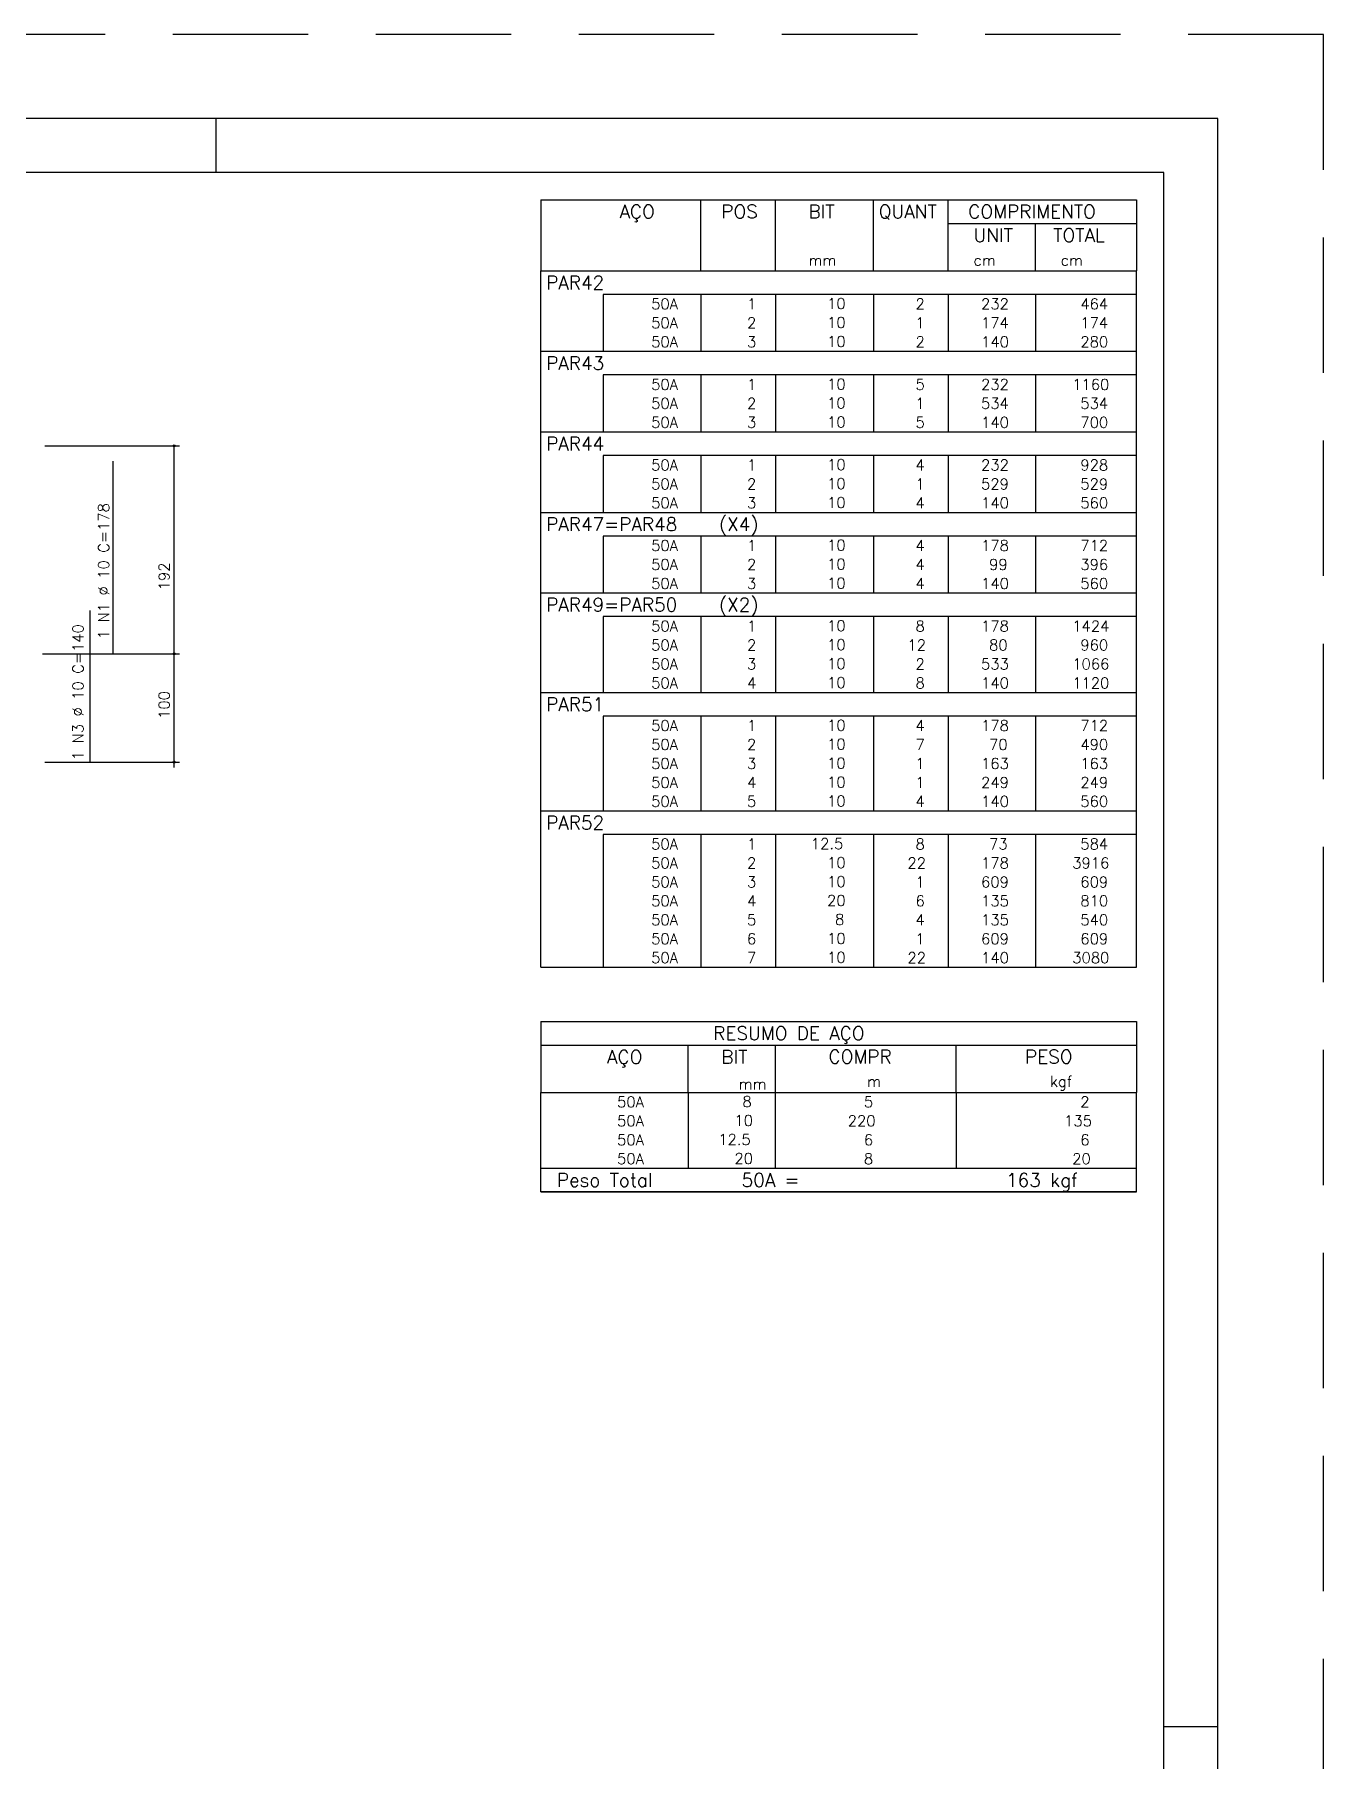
# Model space of a CAD drawing. Extents: x -1.9 to 86, y -1.6 to 60.9.
# Drawn here: x 62.25 to 86.05, y 29.07 to 60.95 of the extents above; entities that cross this region are included whole.
import ezdxf

# ---------------------------------------------------------------- set-up
doc = ezdxf.new("R2010")
doc.units = 0
doc.header["$MEASUREMENT"] = 0
doc.linetypes.add('HIDDEN', pattern=[0.375, 0.25, -0.125])
doc.layers.get('0').update_dxf_attribs({"linetype": 'CONTINUOUS'})
doc.layers.get('Defpoints').update_dxf_attribs({"linetype": 'CONTINUOUS'})
for name, color, linetype in [('ARQ_FOLHA', 7, 'CONTINUOUS'), ('PENA_02', 2, 'CONTINUOUS'), ('PENA_03', 3, 'CONTINUOUS'), ('PENA_05', 5, 'CONTINUOUS')]:
    doc.layers.add(name, color=color, linetype=linetype)
doc.styles.get("Standard").update_dxf_attribs({"font": 'ROMANS.SHX'})

# ---------------------------------------------------------------- blocks, each defined once
blk = doc.blocks.new('FOLHA A1 - 841 X 594')
at = {"layer": 'ARQ_FOLHA', "color": 1}
for p, q in [((-185, 584), (-185, 594)), ((-10, 297), (0, 297))]:
    blk.add_line(p, q, dxfattribs=at)
for points in [[(-841, 0), (0, 0), (0, 594), (-841, 594)], [(-816, 10), (-10, 10), (-10, 584), (-816, 584)]]:
    blk.add_lwpolyline(points, close=True, dxfattribs=at)
at = {"layer": 'Defpoints', "color": 8, "linetype": 'HIDDEN', "ltscale": 100}
blk.add_lwpolyline([(-860.5, 609.5), (-860.5, -15.5), (19.5, -15.5), (19.5, 609.5)], close=True, dxfattribs=at)
blk = doc.blocks.new('*U24')
blk.add_blockref('FOLHA A1 - 841 X 594', (0, 0))

msp = doc.modelspace()

# ---------------------------------------------------------------- linework, layer by layer
at = {"layer": 'PENA_02', "linetype": 'Continuous'}
for p, q in [((71.6, 57.895001), (71.6, 56.582501)), ((71.6, 57.895001), (82.6, 57.895001)), ((74.55, 56.582501), (74.55, 57.895001)), ((75.93, 56.582501), (75.93, 57.895001)), ((77.74, 56.582501), (77.74, 57.895001)), ((79.12, 56.582501), (79.12, 57.895001)), ((82.6, 57.895001), (82.6, 56.582501)), ((79.12, 57.457501), (82.6, 57.457501)), ((80.73, 56.582501), (80.73, 57.457501)), ((71.6, 56.582501), (82.6, 56.582501)), ((71.6, 56.145001), (71.6, 56.582501)), ((71.6, 56.582501), (82.6, 56.582501)), ((82.6, 56.145001), (82.6, 56.582501)), ((71.6, 55.795001), (71.6, 56.145001)), ((82.6, 56.145001), (72.75, 56.145001)), ((72.75, 56.145001), (72.75, 55.795001)), ((74.55, 56.145001), (74.55, 55.795001)), ((75.93, 56.145001), (75.93, 55.795001)), ((77.74, 56.145001), (77.74, 55.795001)), ((79.12, 56.145001), (79.12, 55.795001)), ((80.73, 56.145001), (80.73, 55.795001)), ((82.6, 55.795001), (82.6, 56.145001)), ((71.6, 55.445001), (71.6, 55.795001)), ((72.75, 55.795001), (72.75, 55.445001)), ((74.55, 55.795001), (74.55, 55.445001)), ((75.93, 55.795001), (75.93, 55.445001)), ((77.74, 55.795001), (77.74, 55.445001)), ((79.12, 55.795001), (79.12, 55.445001)), ((80.73, 55.795001), (80.73, 55.445001)), ((82.6, 55.445001), (82.6, 55.795001)), ((71.6, 55.095001), (71.6, 55.445001)), ((72.75, 55.445001), (72.75, 55.095001)), ((74.55, 55.445001), (74.55, 55.095001)), ((75.93, 55.445001), (75.93, 55.095001)), ((77.74, 55.445001), (77.74, 55.095001)), ((79.12, 55.445001), (79.12, 55.095001)), ((80.73, 55.445001), (80.73, 55.095001)), ((82.6, 55.095001), (82.6, 55.445001)), ((71.6, 54.657501), (71.6, 55.095001)), ((71.6, 55.095001), (82.6, 55.095001)), ((82.6, 54.657501), (82.6, 55.095001)), ((71.6, 54.307502), (71.6, 54.657501)), ((82.6, 54.657501), (72.75, 54.657501)), ((72.75, 54.657501), (72.75, 54.307502)), ((74.55, 54.657501), (74.55, 54.307502)), ((75.93, 54.657501), (75.93, 54.307502)), ((77.74, 54.657501), (77.74, 54.307502)), ((79.12, 54.657501), (79.12, 54.307502)), ((80.73, 54.657501), (80.73, 54.307502)), ((82.6, 54.307502), (82.6, 54.657501)), ((71.6, 53.957502), (71.6, 54.307502)), ((72.75, 54.307502), (72.75, 53.957502)), ((74.55, 54.307502), (74.55, 53.957502)), ((75.93, 54.307502), (75.93, 53.957502)), ((77.74, 54.307502), (77.74, 53.957502)), ((79.12, 54.307502), (79.12, 53.957502)), ((80.73, 54.307502), (80.73, 53.957502)), ((82.6, 53.957502), (82.6, 54.307502)), ((71.6, 53.607502), (71.6, 53.957502)), ((72.75, 53.957502), (72.75, 53.607502)), ((74.55, 53.957502), (74.55, 53.607502)), ((75.93, 53.957502), (75.93, 53.607502)), ((77.74, 53.957502), (77.74, 53.607502)), ((79.12, 53.957502), (79.12, 53.607502)), ((80.73, 53.957502), (80.73, 53.607502)), ((82.6, 53.607502), (82.6, 53.957502)), ((71.6, 53.170002), (71.6, 53.607502)), ((71.6, 53.607502), (82.6, 53.607502)), ((82.6, 53.170002), (82.6, 53.607502)), ((71.6, 52.820002), (71.6, 53.170002)), ((82.6, 53.170002), (72.75, 53.170002)), ((72.75, 53.170002), (72.75, 52.820002)), ((74.55, 53.170002), (74.55, 52.820002)), ((75.93, 53.170002), (75.93, 52.820002)), ((77.74, 53.170002), (77.74, 52.820002)), ((79.12, 53.170002), (79.12, 52.820002)), ((80.73, 53.170002), (80.73, 52.820002)), ((82.6, 52.820002), (82.6, 53.170002)), ((71.6, 52.470002), (71.6, 52.820002)), ((72.75, 52.820002), (72.75, 52.470002)), ((74.55, 52.820002), (74.55, 52.470002)), ((75.93, 52.820002), (75.93, 52.470002)), ((77.74, 52.820002), (77.74, 52.470002)), ((79.12, 52.820002), (79.12, 52.470002)), ((80.73, 52.820002), (80.73, 52.470002)), ((82.6, 52.470002), (82.6, 52.820002)), ((71.6, 52.120002), (71.6, 52.470002)), ((72.75, 52.470002), (72.75, 52.120002)), ((74.55, 52.470002), (74.55, 52.120002)), ((75.93, 52.470002), (75.93, 52.120002)), ((77.74, 52.470002), (77.74, 52.120002)), ((79.12, 52.470002), (79.12, 52.120002)), ((80.73, 52.470002), (80.73, 52.120002)), ((82.6, 52.120002), (82.6, 52.470002)), ((71.6, 51.682502), (71.6, 52.120002)), ((71.6, 52.120002), (82.6, 52.120002)), ((82.6, 51.682502), (82.6, 52.120002)), ((71.6, 51.332502), (71.6, 51.682502)), ((82.6, 51.682502), (72.75, 51.682502)), ((72.75, 51.682502), (72.75, 51.332502)), ((74.55, 51.682502), (74.55, 51.332502)), ((75.93, 51.682502), (75.93, 51.332502)), ((77.74, 51.682502), (77.74, 51.332502)), ((79.12, 51.682502), (79.12, 51.332502)), ((80.73, 51.682502), (80.73, 51.332502)), ((82.6, 51.332502), (82.6, 51.682502)), ((71.6, 50.982502), (71.6, 51.332502)), ((72.75, 51.332502), (72.75, 50.982502)), ((74.55, 51.332502), (74.55, 50.982502)), ((75.93, 51.332502), (75.93, 50.982502)), ((77.74, 51.332502), (77.74, 50.982502)), ((79.12, 51.332502), (79.12, 50.982502)), ((80.73, 51.332502), (80.73, 50.982502)), ((82.6, 50.982502), (82.6, 51.332502)), ((71.6, 50.632502), (71.6, 50.982502)), ((72.75, 50.982502), (72.75, 50.632502)), ((74.55, 50.982502), (74.55, 50.632502)), ((75.93, 50.982502), (75.93, 50.632502)), ((77.74, 50.982502), (77.74, 50.632502)), ((79.12, 50.982502), (79.12, 50.632502)), ((80.73, 50.982502), (80.73, 50.632502)), ((82.6, 50.632502), (82.6, 50.982502)), ((71.6, 50.195002), (71.6, 50.632502)), ((71.6, 50.632502), (82.6, 50.632502)), ((82.6, 50.195002), (82.6, 50.632502)), ((71.6, 49.845002), (71.6, 50.195002)), ((82.6, 50.195002), (72.75, 50.195002)), ((72.75, 50.195002), (72.75, 49.845002)), ((74.55, 50.195002), (74.55, 49.845002)), ((75.93, 50.195002), (75.93, 49.845002)), ((77.74, 50.195002), (77.74, 49.845002)), ((79.12, 50.195002), (79.12, 49.845002)), ((80.73, 50.195002), (80.73, 49.845002)), ((82.6, 49.845002), (82.6, 50.195002)), ((71.6, 49.495002), (71.6, 49.845002)), ((72.75, 49.845002), (72.75, 49.495002)), ((74.55, 49.845002), (74.55, 49.495002)), ((75.93, 49.845002), (75.93, 49.495002)), ((77.74, 49.845002), (77.74, 49.495002)), ((79.12, 49.845002), (79.12, 49.495002)), ((80.73, 49.845002), (80.73, 49.495002)), ((82.6, 49.495002), (82.6, 49.845002)), ((71.6, 49.145003), (71.6, 49.495002)), ((72.75, 49.495002), (72.75, 49.145003)), ((74.55, 49.495002), (74.55, 49.145003)), ((75.93, 49.495002), (75.93, 49.145003)), ((77.74, 49.495002), (77.74, 49.145003)), ((79.12, 49.495002), (79.12, 49.145003)), ((80.73, 49.495002), (80.73, 49.145003)), ((82.6, 49.145003), (82.6, 49.495002)), ((71.6, 48.795003), (71.6, 49.145003)), ((72.75, 49.145003), (72.75, 48.795003)), ((74.55, 49.145003), (74.55, 48.795003)), ((75.93, 49.145003), (75.93, 48.795003)), ((77.74, 49.145003), (77.74, 48.795003)), ((79.12, 49.145003), (79.12, 48.795003)), ((80.73, 49.145003), (80.73, 48.795003)), ((82.6, 48.795003), (82.6, 49.145003)), ((71.6, 48.357503), (71.6, 48.795003)), ((71.6, 48.795003), (82.6, 48.795003)), ((82.6, 48.357503), (82.6, 48.795003)), ((71.6, 48.007503), (71.6, 48.357503)), ((82.6, 48.357503), (72.75, 48.357503)), ((72.75, 48.357503), (72.75, 48.007503)), ((74.55, 48.357503), (74.55, 48.007503)), ((75.93, 48.357503), (75.93, 48.007503)), ((77.74, 48.357503), (77.74, 48.007503)), ((79.12, 48.357503), (79.12, 48.007503)), ((80.73, 48.357503), (80.73, 48.007503)), ((82.6, 48.007503), (82.6, 48.357503)), ((71.6, 47.657503), (71.6, 48.007503)), ((72.75, 48.007503), (72.75, 47.657503)), ((74.55, 48.007503), (74.55, 47.657503)), ((75.93, 48.007503), (75.93, 47.657503)), ((77.74, 48.007503), (77.74, 47.657503)), ((79.12, 48.007503), (79.12, 47.657503)), ((80.73, 48.007503), (80.73, 47.657503)), ((82.6, 47.657503), (82.6, 48.007503)), ((71.6, 47.307503), (71.6, 47.657503)), ((72.75, 47.657503), (72.75, 47.307503)), ((74.55, 47.657503), (74.55, 47.307503)), ((75.93, 47.657503), (75.93, 47.307503)), ((77.74, 47.657503), (77.74, 47.307503)), ((79.12, 47.657503), (79.12, 47.307503)), ((80.73, 47.657503), (80.73, 47.307503)), ((82.6, 47.307503), (82.6, 47.657503)), ((71.6, 46.957503), (71.6, 47.307503)), ((72.75, 47.307503), (72.75, 46.957503)), ((74.55, 47.307503), (74.55, 46.957503)), ((75.93, 47.307503), (75.93, 46.957503)), ((77.74, 47.307503), (77.74, 46.957503)), ((79.12, 47.307503), (79.12, 46.957503)), ((80.73, 47.307503), (80.73, 46.957503)), ((82.6, 46.957503), (82.6, 47.307503)), ((71.6, 46.607503), (71.6, 46.957503)), ((72.75, 46.957503), (72.75, 46.607503)), ((74.55, 46.957503), (74.55, 46.607503)), ((75.93, 46.957503), (75.93, 46.607503)), ((77.74, 46.957503), (77.74, 46.607503)), ((79.12, 46.957503), (79.12, 46.607503)), ((80.73, 46.957503), (80.73, 46.607503)), ((82.6, 46.607503), (82.6, 46.957503)), ((71.6, 46.170003), (71.6, 46.607503)), ((71.6, 46.607503), (82.6, 46.607503)), ((82.6, 46.170003), (82.6, 46.607503)), ((71.6, 45.820003), (71.6, 46.170003)), ((82.6, 46.170003), (72.75, 46.170003)), ((72.75, 46.170003), (72.75, 45.820003)), ((74.55, 46.170003), (74.55, 45.820003)), ((75.93, 46.170003), (75.93, 45.820003)), ((77.74, 46.170003), (77.74, 45.820003)), ((79.12, 46.170003), (79.12, 45.820003)), ((80.73, 46.170003), (80.73, 45.820003)), ((82.6, 45.820003), (82.6, 46.170003)), ((71.6, 45.470003), (71.6, 45.820003)), ((72.75, 45.820003), (72.75, 45.470003)), ((74.55, 45.820003), (74.55, 45.470003)), ((75.93, 45.820003), (75.93, 45.470003)), ((77.74, 45.820003), (77.74, 45.470003)), ((79.12, 45.820003), (79.12, 45.470003)), ((80.73, 45.820003), (80.73, 45.470003)), ((82.6, 45.470003), (82.6, 45.820003)), ((71.6, 45.120003), (71.6, 45.470003)), ((72.75, 45.470003), (72.75, 45.120003)), ((74.55, 45.470003), (74.55, 45.120003)), ((75.93, 45.470003), (75.93, 45.120003)), ((77.74, 45.470003), (77.74, 45.120003)), ((79.12, 45.470003), (79.12, 45.120003)), ((80.73, 45.470003), (80.73, 45.120003)), ((82.6, 45.120003), (82.6, 45.470003)), ((71.6, 44.770004), (71.6, 45.120003)), ((72.75, 45.120003), (72.75, 44.770004)), ((74.55, 45.120003), (74.55, 44.770004)), ((75.93, 45.120003), (75.93, 44.770004)), ((77.74, 45.120003), (77.74, 44.770004)), ((79.12, 45.120003), (79.12, 44.770004)), ((80.73, 45.120003), (80.73, 44.770004)), ((82.6, 44.770004), (82.6, 45.120003)), ((71.6, 44.420004), (71.6, 44.770004)), ((72.75, 44.770004), (72.75, 44.420004)), ((74.55, 44.770004), (74.55, 44.420004)), ((75.93, 44.770004), (75.93, 44.420004)), ((77.74, 44.770004), (77.74, 44.420004)), ((79.12, 44.770004), (79.12, 44.420004)), ((80.73, 44.770004), (80.73, 44.420004)), ((82.6, 44.420004), (82.6, 44.770004)), ((71.6, 44.070004), (71.6, 44.420004)), ((72.75, 44.420004), (72.75, 44.070004)), ((74.55, 44.420004), (74.55, 44.070004)), ((75.93, 44.420004), (75.93, 44.070004)), ((77.74, 44.420004), (77.74, 44.070004)), ((79.12, 44.420004), (79.12, 44.070004)), ((80.73, 44.420004), (80.73, 44.070004)), ((82.6, 44.070004), (82.6, 44.420004)), ((71.6, 43.720004), (71.6, 44.070004)), ((72.75, 44.070004), (72.75, 43.720004)), ((74.55, 44.070004), (74.55, 43.720004)), ((75.93, 44.070004), (75.93, 43.720004)), ((77.74, 44.070004), (77.74, 43.720004)), ((79.12, 44.070004), (79.12, 43.720004)), ((80.73, 44.070004), (80.73, 43.720004)), ((82.6, 43.720004), (82.6, 44.070004)), ((71.6, 43.720004), (82.6, 43.720004)), ((71.6, 42.720004), (71.6, 41.407504)), ((71.6, 42.720004), (82.6, 42.720004)), ((82.6, 42.720004), (82.6, 41.407504)), ((71.6, 42.282504), (82.6, 42.282504)), ((74.32, 41.407504), (74.32, 42.282504)), ((75.93, 41.407504), (75.93, 42.282504)), ((79.265, 41.407504), (79.265, 42.282504)), ((71.6, 41.407504), (82.6, 41.407504)), ((71.6, 41.057503), (71.6, 41.407504)), ((74.32, 41.407504), (74.32, 41.057504)), ((75.93, 41.057503), (75.93, 41.407504)), ((79.265, 41.407504), (79.265, 41.057503)), ((82.6, 41.057503), (82.6, 41.407504)), ((71.6, 40.707503), (71.6, 41.057503)), ((74.32, 41.057503), (74.32, 40.707504)), ((75.93, 40.707503), (75.93, 41.057503)), ((79.265, 41.057503), (79.265, 40.707503)), ((82.6, 40.707503), (82.6, 41.057503)), ((71.6, 40.357503), (71.6, 40.707503)), ((74.32, 40.707503), (74.32, 40.357503)), ((75.93, 40.357503), (75.93, 40.707503)), ((79.265, 40.707503), (79.265, 40.357503)), ((82.6, 40.357503), (82.6, 40.707503)), ((71.6, 40.007502), (71.6, 40.357503)), ((74.32, 40.357503), (74.32, 40.007503)), ((75.93, 40.007502), (75.93, 40.357503)), ((79.265, 40.357503), (79.265, 40.007502)), ((82.6, 40.007502), (82.6, 40.357503)), ((71.6, 40.007502), (82.6, 40.007502)), ((71.6, 39.570002), (71.6, 40.007502)), ((71.6, 40.007502), (82.6, 40.007502)), ((82.6, 39.570002), (82.6, 40.007502)), ((82.6, 39.570002), (71.6, 39.570002)), ((71.6, 39.570002), (82.6, 39.570002))]:
    msp.add_line(p, q, dxfattribs=at)
for centre, radius in [((64.825656, 53.348095), 0.02), ((64.825656, 53.348095), 0.01), ((64.825656, 49.508095), 0.02), ((64.825656, 49.508095), 0.01), ((64.825656, 47.508095), 0.02), ((64.825656, 47.508095), 0.01)]:
    msp.add_circle(centre, radius, dxfattribs=at)
at = {"layer": 'PENA_03', "linetype": 'Continuous'}
for p, q in [((62.43634, 53.348095), (64.925656, 53.348095)), ((64.825656, 47.407563), (64.825656, 53.348095)), ((62.394409, 49.508095), (64.925656, 49.508095)), ((62.43634, 47.508095), (64.925656, 47.508095))]:
    msp.add_line(p, q, dxfattribs=at)
at = {"layer": 'PENA_05', "linetype": 'Continuous'}
for p, q in [((63.701906, 49.505173), (63.701906, 53.068095)), ((63.275982, 47.508095), (63.275982, 50.308095))]:
    msp.add_line(p, q, dxfattribs=at)

# ---------------------------------------------------------------- block references
at = {"xscale": 0.09999999999999938, "yscale": 0.09999999999999938, "zscale": 0.09999999999999938}
msp.add_blockref('*U24', (84.1, -0.004999), dxfattribs=at)

# ---------------------------------------------------------------- texts
at = {"layer": 'PENA_02', "linetype": 'Continuous'}
for s, height, p in [('AÇO', 0.25, (73.04958, 57.551251)), ('POS', 0.25, (74.93, 57.551251)), ('BIT', 0.25, (76.54, 57.551251)), ('QUANT', 0.25, (77.836489, 57.551251)), ('COMPRIMENTO', 0.25, (79.489469, 57.551251)), ('UNIT', 0.25, (79.586854, 57.113751)), ('TOTAL', 0.25, (81.059307, 57.113751)), ('mm', 0.2, (76.54, 56.676251)), ('cm', 0.2, (79.586854, 56.676251)), ('cm', 0.2, (81.196854, 56.676251)), ('PAR42', 0.25, (71.695798, 56.238751)), ('     50A', 0.2, (72.889661, 55.870001)), ('  1', 0.2, (75.13, 55.870001)), ('     10', 0.2, (76.136543, 55.876045)), ('    2', 0.2, (77.92, 55.870001)), ('    232', 0.2, (79.13, 55.870001)), ('    464', 0.2, (80.963622, 55.870001)), ('     50A', 0.2, (72.889661, 55.520001)), ('  2', 0.2, (75.13, 55.520001)), ('     10', 0.2, (76.136543, 55.526045)), ('    1', 0.2, (77.92, 55.520001)), ('    174', 0.2, (79.13, 55.520001)), ('    174', 0.2, (80.963622, 55.520001)), ('     50A', 0.2, (72.889661, 55.170001)), ('  3', 0.2, (75.13, 55.170001)), ('     10', 0.2, (76.136543, 55.176045)), ('    2', 0.2, (77.92, 55.170001)), ('    140', 0.2, (79.13, 55.170001)), ('    280', 0.2, (80.963622, 55.170001)), ('PAR43', 0.25, (71.695798, 54.751251)), ('     50A', 0.2, (72.889661, 54.382501)), ('  1', 0.2, (75.13, 54.382501)), ('     10', 0.2, (76.136543, 54.388545)), ('    5', 0.2, (77.92, 54.382501)), ('    232', 0.2, (79.13, 54.382501)), ('   1160', 0.2, (80.963622, 54.382501)), ('     50A', 0.2, (72.889661, 54.032501)), ('  2', 0.2, (75.13, 54.032501)), ('     10', 0.2, (76.136543, 54.038545)), ('    1', 0.2, (77.92, 54.032501)), ('    534', 0.2, (79.13, 54.032501)), ('    534', 0.2, (80.963622, 54.032501)), ('     50A', 0.2, (72.889661, 53.682502)), ('  3', 0.2, (75.13, 53.682502)), ('     10', 0.2, (76.136543, 53.688545)), ('    5', 0.2, (77.92, 53.682502)), ('    140', 0.2, (79.13, 53.682502)), ('    700', 0.2, (80.963622, 53.682502)), ('PAR44', 0.25, (71.695798, 53.263752)), ('     50A', 0.2, (72.889661, 52.895002)), ('  1', 0.2, (75.13, 52.895002)), ('     10', 0.2, (76.136543, 52.901046)), ('    4', 0.2, (77.92, 52.895002)), ('    232', 0.2, (79.13, 52.895002)), ('    928', 0.2, (80.963622, 52.895002)), ('     50A', 0.2, (72.889661, 52.545002)), ('  2', 0.2, (75.13, 52.545002)), ('     10', 0.2, (76.136543, 52.551046)), ('    1', 0.2, (77.92, 52.545002)), ('    529', 0.2, (79.13, 52.545002)), ('    529', 0.2, (80.963622, 52.545002)), ('     50A', 0.2, (72.889661, 52.195002)), ('  3', 0.2, (75.13, 52.195002)), ('     10', 0.2, (76.136543, 52.201046)), ('    4', 0.2, (77.92, 52.195002)), ('    140', 0.2, (79.13, 52.195002)), ('    560', 0.2, (80.963622, 52.195002)), ('PAR47=PAR48   (X4)', 0.25, (71.695798, 51.776252)), ('     50A', 0.2, (72.889661, 51.407502)), ('  1', 0.2, (75.13, 51.407502)), ('     10', 0.2, (76.136543, 51.413546)), ('    4', 0.2, (77.92, 51.407502)), ('    178', 0.2, (79.13, 51.407502)), ('    712', 0.2, (80.963622, 51.407502)), ('     50A', 0.2, (72.889661, 51.057502)), ('  2', 0.2, (75.13, 51.057502)), ('     10', 0.2, (76.136543, 51.063546)), ('    4', 0.2, (77.92, 51.057502)), ('     99', 0.2, (79.13, 51.057502)), ('    396', 0.2, (80.963622, 51.057502)), ('     50A', 0.2, (72.889661, 50.707502)), ('  3', 0.2, (75.13, 50.707502)), ('     10', 0.2, (76.136543, 50.713546)), ('    4', 0.2, (77.92, 50.707502)), ('    140', 0.2, (79.13, 50.707502)), ('    560', 0.2, (80.963622, 50.707502)), ('PAR49=PAR50   (X2)', 0.25, (71.695798, 50.288752)), ('     50A', 0.2, (72.889661, 49.920002)), ('  1', 0.2, (75.13, 49.920002)), ('     10', 0.2, (76.136543, 49.926046)), ('    8', 0.2, (77.92, 49.920002)), ('    178', 0.2, (79.13, 49.920002)), ('   1424', 0.2, (80.963622, 49.920002)), ('     50A', 0.2, (72.889661, 49.570002)), ('  2', 0.2, (75.13, 49.570002)), ('     10', 0.2, (76.136543, 49.576046)), ('   12', 0.2, (77.92, 49.570002)), ('     80', 0.2, (79.13, 49.570002)), ('    960', 0.2, (80.963622, 49.570002)), ('     50A', 0.2, (72.889661, 49.220002)), ('  3', 0.2, (75.13, 49.220002)), ('     10', 0.2, (76.136543, 49.226046)), ('    2', 0.2, (77.92, 49.220002)), ('    533', 0.2, (79.13, 49.220002)), ('   1066', 0.2, (80.963622, 49.220002)), ('     50A', 0.2, (72.889661, 48.870002)), ('  4', 0.2, (75.13, 48.870002)), ('     10', 0.2, (76.136543, 48.876046)), ('    8', 0.2, (77.92, 48.870002)), ('    140', 0.2, (79.13, 48.870002)), ('   1120', 0.2, (80.963622, 48.870002)), ('PAR51', 0.25, (71.695798, 48.451253)), ('     50A', 0.2, (72.889661, 48.082503)), ('  1', 0.2, (75.13, 48.082503)), ('     10', 0.2, (76.136543, 48.088546)), ('    4', 0.2, (77.92, 48.082503)), ('    178', 0.2, (79.13, 48.082503)), ('    712', 0.2, (80.963622, 48.082503)), ('     50A', 0.2, (72.889661, 47.732503)), ('  2', 0.2, (75.13, 47.732503)), ('     10', 0.2, (76.136543, 47.738547)), ('    7', 0.2, (77.92, 47.732503)), ('     70', 0.2, (79.13, 47.732503)), ('    490', 0.2, (80.963622, 47.732503)), ('     50A', 0.2, (72.889661, 47.382503)), ('  3', 0.2, (75.13, 47.382503)), ('     10', 0.2, (76.136543, 47.388547)), ('    1', 0.2, (77.92, 47.382503)), ('    163', 0.2, (79.13, 47.382503)), ('    163', 0.2, (80.963622, 47.382503)), ('     50A', 0.2, (72.889661, 47.032503)), ('  4', 0.2, (75.13, 47.032503)), ('     10', 0.2, (76.136543, 47.038547)), ('    1', 0.2, (77.92, 47.032503)), ('    249', 0.2, (79.13, 47.032503)), ('    249', 0.2, (80.963622, 47.032503)), ('     50A', 0.2, (72.889661, 46.682503)), ('  5', 0.2, (75.13, 46.682503)), ('     10', 0.2, (76.136543, 46.688547)), ('    4', 0.2, (77.92, 46.682503)), ('    140', 0.2, (79.13, 46.682503)), ('    560', 0.2, (80.963622, 46.682503)), ('PAR52', 0.25, (71.695798, 46.263753)), ('     50A', 0.2, (72.889661, 45.895003)), ('  1', 0.2, (75.13, 45.895003)), ('   12.5', 0.2, (76.136543, 45.901047)), ('    8', 0.2, (77.92, 45.895003)), ('     73', 0.2, (79.13, 45.895003)), ('    584', 0.2, (80.963622, 45.895003)), ('     50A', 0.2, (72.889661, 45.545003)), ('  2', 0.2, (75.13, 45.545003)), ('     10', 0.2, (76.136543, 45.551047)), ('   22', 0.2, (77.92, 45.545003)), ('    178', 0.2, (79.13, 45.545003)), ('   3916', 0.2, (80.963622, 45.545003)), ('     50A', 0.2, (72.889661, 45.195003)), ('  3', 0.2, (75.13, 45.195003)), ('     10', 0.2, (76.136543, 45.201047)), ('    1', 0.2, (77.92, 45.195003)), ('    609', 0.2, (79.13, 45.195003)), ('    609', 0.2, (80.963622, 45.195003)), ('     50A', 0.2, (72.889661, 44.845003)), ('  4', 0.2, (75.13, 44.845003)), ('     20', 0.2, (76.136543, 44.851047)), ('    6', 0.2, (77.92, 44.845003)), ('    135', 0.2, (79.13, 44.845003)), ('    810', 0.2, (80.963622, 44.845003)), ('     50A', 0.2, (72.889661, 44.495003)), ('  5', 0.2, (75.13, 44.495003)), ('      8', 0.2, (76.136543, 44.501047)), ('    4', 0.2, (77.92, 44.495003)), ('    135', 0.2, (79.13, 44.495003)), ('    540', 0.2, (80.963622, 44.495003)), ('     50A', 0.2, (72.889661, 44.145004)), ('  6', 0.2, (75.13, 44.145004)), ('     10', 0.2, (76.136543, 44.151047)), ('    1', 0.2, (77.92, 44.145004)), ('    609', 0.2, (79.13, 44.145004)), ('    609', 0.2, (80.963622, 44.145004)), ('     50A', 0.2, (72.889661, 43.795004)), ('  7', 0.2, (75.13, 43.795004)), ('     10', 0.2, (76.136543, 43.801048)), ('   22', 0.2, (77.92, 43.795004)), ('    140', 0.2, (79.13, 43.795004)), ('   3080', 0.2, (80.963622, 43.795004)), ('RESUMO DE AÇO', 0.25, (74.780497, 42.376254)), ('AÇO', 0.25, (72.81958, 41.938754)), ('BIT', 0.25, (74.93, 41.938754)), ('COMPR', 0.25, (76.908841, 41.942355)), ('PESO', 0.25, (80.53784, 41.942355)), ('mm', 0.2, (75.250798, 41.464652)), ('m', 0.2, (77.622841, 41.511254)), ('kgf', 0.2, (81.00063, 41.511254)), ('     50A', 0.2, (72.259661, 41.132504)), ('      8', 0.2, (74.426542, 41.138548)), ('      5', 0.2, (76.667658, 41.132504)), ('       2', 0.2, (80.515265, 41.132504)), ('     50A', 0.2, (72.259661, 40.782503)), ('     10', 0.2, (74.426542, 40.788547)), ('    220', 0.2, (76.667658, 40.782504)), ('     135', 0.2, (80.515265, 40.782504)), ('     50A', 0.2, (72.259661, 40.432503)), ('   12.5', 0.2, (74.426542, 40.438547)), ('      6', 0.2, (76.667658, 40.432503)), ('       6', 0.2, (80.515265, 40.432503)), ('     50A', 0.2, (72.259661, 40.082503)), ('     20', 0.2, (74.426542, 40.088546)), ('      8', 0.2, (76.667658, 40.082503)), ('      20', 0.2, (80.515265, 40.082503)), ('Peso Total        50A =', 0.25, (71.892829, 39.663752)), ('     163 kgf', 0.25, (79.257004, 39.663752))]:
    msp.add_text(s, height=height, dxfattribs=at).set_placement(p)
at = {"layer": 'PENA_03', "linetype": 'Continuous'}
for s, p in [('1 N1 %%c 10 C=178', (63.623953, 49.779062)), ('192', (64.740263, 50.679901)), ('1 N3 %%c 10 C=140', (63.150225, 47.543658)), ('100', (64.741878, 48.304342))]:
    msp.add_text(s, height=0.2, rotation=90, dxfattribs=at).set_placement(p)

doc.saveas('drawing.dxf')
